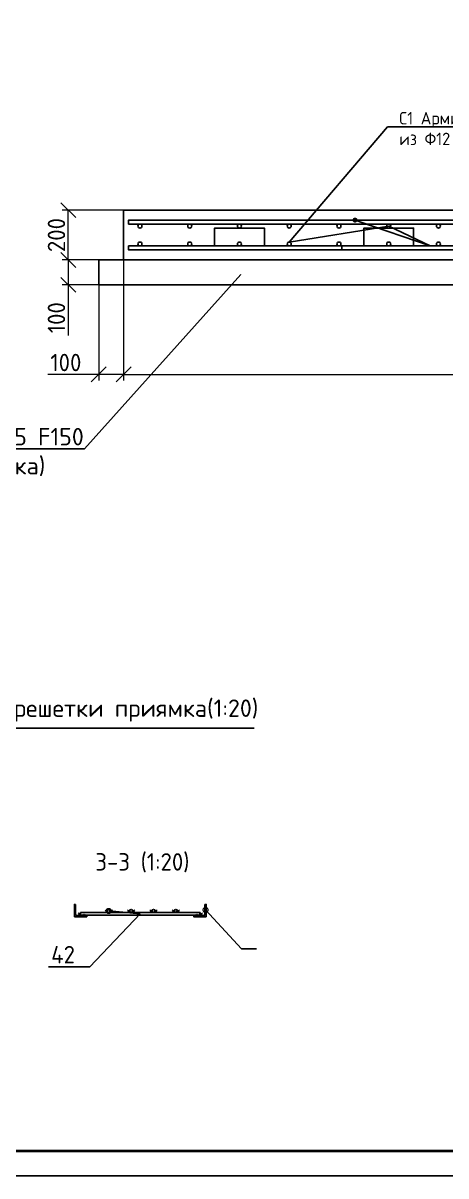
# Model space of a CAD drawing. Header units: metres. Extents: x -18 to 14983, y 1157 to 3877.
# Drawn here: x 11978.3 to 12063.3, y 3283.2 to 3514.7 of the extents above; entities that cross this region are included whole.
import ezdxf
from ezdxf import colors
from ezdxf.entities.mleader import LeaderData, LeaderLine
from ezdxf.math import Vec2, Vec3

# ---------------------------------------------------------------- set-up
doc = ezdxf.new("R2010")
doc.units = ezdxf.units.M
doc.layers.add('Размер 3.5', color=250, linetype='Continuous', lineweight=35)
doc.layers.add('Размеры на чертеже', color=250, linetype='Continuous', lineweight=25)
doc.styles.add('-ISOCPEUR-', font='isocpeur.ttf')
doc.styles.add('GOST', font='GOST_Common.ttf')
doc.styles.get("Standard").update_dxf_attribs({"font": 'GOST_Common.ttf'})
doc.dimstyles.new('М 1 к 20', dxfattribs={"dimtxt": 3.5, "dimasz": 3, "dimexe": 1.25, "dimexo": 0, "dimtad": 1, "dimdec": 0, "dimlfac": 20, "dimzin": 0, "dimdsep": 46, "dimtxsty": 'GOST', "dimblk": 'OBLIQUE', "dimcen": 5, "dimadec": 8, "dimazin": 0, "dimtfac": 1, "dimtdec": 0, "dimtmove": 0, "dimatfit": 3, "dimldrblk": 'NONE', "dimfxl": 1.25, "dimtolj": 1, "dimtzin": 0, "dimlwd": 20, "dimlwe": 20, "dimarcsym": 1})

# ---------------------------------------------------------------- blocks, each defined once
blk = doc.blocks.new('_Oblique')
at = {"color": 0, "linetype": 'ByBlock', "lineweight": -2}
blk.add_line((-0.5, -0.5), (0.5, 0.5), dxfattribs=at)
blk = doc.blocks.new('*D485')
at = {"color": 0, "lineweight": 20, "transparency": 16777216}
for p, q in [((11993.48, 3467.16), (11986.12, 3467.16)), ((11987.37, 3467.16), (11987.37, 3462.16)), ((11993.48, 3462.16), (11986.12, 3462.16)), ((11987.37, 3462.16), (11987.37, 3451.96))]:
    blk.add_line(p, q, dxfattribs=at)
at = {"layer": 'Defpoints', "color": 0, "lineweight": 35, "transparency": 16777216}
for p in [(11993.48, 3467.16), (11987.37, 3462.16), (11993.48, 3462.16)]:
    blk.add_point(p, dxfattribs=at)
at = {"color": 0, "lineweight": 20, "transparency": 16777216, "xscale": 3, "yscale": 3, "zscale": 3}
for p, rotation in [((11987.37, 3467.16), 90), ((11987.37, 3462.16), 270)]:
    blk.add_blockref('_Oblique', p, dxfattribs=dict(at, rotation=rotation))
at = {"color": 0, "transparency": 16777216, "insert": (11984.99, 3455.56), "char_height": 3.5, "attachment_point": 5, "rotation": 90, "style": 'GOST'}
blk.add_mtext('\\A1;100', dxfattribs=at)
blk = doc.blocks.new('_None')
blk = doc.blocks.new('*D486')
at = {"color": 0, "lineweight": 20, "transparency": 16777216}
for p, q in [((11998.48, 3477.16), (11986.12, 3477.16)), ((11987.37, 3467.16), (11987.37, 3477.16)), ((11998.48, 3467.16), (11986.12, 3467.16))]:
    blk.add_line(p, q, dxfattribs=at)
at = {"layer": 'Defpoints', "color": 0, "lineweight": 35, "transparency": 16777216}
for p in [(11987.37, 3477.16), (11998.48, 3477.16), (11998.48, 3467.16)]:
    blk.add_point(p, dxfattribs=at)
at = {"color": 0, "lineweight": 20, "transparency": 16777216, "xscale": 3, "yscale": 3, "zscale": 3}
for p, rotation in [((11987.37, 3477.16), 90), ((11987.37, 3467.16), 270)]:
    blk.add_blockref('_Oblique', p, dxfattribs=dict(at, rotation=rotation))
at = {"color": 0, "transparency": 16777216, "insert": (11984.99, 3472.16), "char_height": 3.5, "attachment_point": 5, "rotation": 90, "style": 'GOST'}
blk.add_mtext('\\A1;200', dxfattribs=at)
blk = doc.blocks.new('*D476')
at = {"color": 0, "lineweight": 20, "transparency": 16777216}
for p, q in [((11998.48, 3467.16), (11998.48, 3442.93)), ((12165.08, 3467.16), (12165.08, 3442.93)), ((11998.48, 3444.18), (12165.08, 3444.18))]:
    blk.add_line(p, q, dxfattribs=at)
at = {"layer": 'Defpoints', "color": 0, "lineweight": 35, "transparency": 16777216}
for p in [(11998.48, 3467.16), (12165.08, 3467.16), (12165.08, 3444.18)]:
    blk.add_point(p, dxfattribs=at)
at = {"color": 0, "lineweight": 20, "transparency": 16777216, "xscale": 3, "yscale": 3, "zscale": 3, "rotation": 180}
blk.add_blockref('_Oblique', (11998.48, 3444.18), dxfattribs=at)
at = {"color": 0, "lineweight": 20, "transparency": 16777216, "xscale": 3, "yscale": 3, "zscale": 3}
blk.add_blockref('_Oblique', (12165.08, 3444.18), dxfattribs=at)
at = {"color": 0, "transparency": 16777216, "insert": (12081.78, 3446.56), "char_height": 3.5, "attachment_point": 5, "style": 'GOST'}
blk.add_mtext('\\A1;4975', dxfattribs=at)
blk = doc.blocks.new('*D487')
at = {"color": 0, "lineweight": 20, "transparency": 16777216}
for p, q in [((11993.48, 3467.16), (11993.48, 3442.93)), ((11998.48, 3467.16), (11998.48, 3442.93)), ((11993.48, 3444.18), (11983.28, 3444.18)), ((11998.48, 3444.18), (11993.48, 3444.18))]:
    blk.add_line(p, q, dxfattribs=at)
at = {"layer": 'Defpoints', "color": 0, "lineweight": 35, "transparency": 16777216}
for p in [(11993.48, 3467.16), (11998.48, 3467.16), (11993.48, 3444.18)]:
    blk.add_point(p, dxfattribs=at)
at = {"color": 0, "lineweight": 20, "transparency": 16777216, "xscale": 3, "yscale": 3, "zscale": 3, "rotation": 180}
blk.add_blockref('_Oblique', (11993.48, 3444.18), dxfattribs=at)
at = {"color": 0, "lineweight": 20, "transparency": 16777216, "xscale": 3, "yscale": 3, "zscale": 3}
blk.add_blockref('_Oblique', (11998.48, 3444.18), dxfattribs=at)
at = {"color": 0, "transparency": 16777216, "insert": (11986.88, 3446.56), "char_height": 3.5, "attachment_point": 5, "style": 'GOST'}
blk.add_mtext('\\A1;100', dxfattribs=at)
blk = doc.blocks.new('_Dot')
at = {"color": 0, "linetype": 'ByBlock', "lineweight": -2}
blk.add_line((-0.5, 0), (-1, 0), dxfattribs=at)
at = {"color": 0, "linetype": 'ByBlock', "const_width": 0.5}
blk.add_lwpolyline([(-0.25, 0, 1), (0.25, 0, 1)], format="xyb", close=True, dxfattribs=at)
blk = doc.blocks.new('_DotSmall')
at = {"color": 0, "linetype": 'ByBlock', "const_width": 0.5}
blk.add_lwpolyline([(-0.0625, 0, 1), (0.0625, 0, 1)], format="xyb", close=True, dxfattribs=at)

msp = doc.modelspace()

# ---------------------------------------------------------------- linework, layer by layer
at = {"color": 7}
for p, q in [((11998.4813, 3477.1635), (12038.4813, 3477.1635)), ((11998.4813, 3467.1635), (11998.4813, 3477.1635)), ((11998.4813, 3477.1635), (12082.3228, 3477.1635)), ((12008.5813, 3469.9635), (12037.3537, 3469.9635)), ((12008.5813, 3469.1635), (12037.3537, 3469.1635)), ((12023.5813, 3469.9635), (12042.3537, 3469.9635)), ((12023.5813, 3469.1635), (12042.3537, 3469.1635)), ((12042.3537, 3469.9635), (12042.3537, 3469.1635))]:
    msp.add_line(p, q, dxfattribs=at)
at = {"color": 5}
msp.add_line((11932.0139, 3373.0892), (12024.73, 3373.0892), dxfattribs=at)
at = {"color": 5, "lineweight": 25}
for p, q in [((11989.8434, 3335.5234), (11989.3702, 3335.993)), ((11989.8416, 3335.9948), (11989.372, 3335.5216)), ((11990.7835, 3335.2665), (11990.3103, 3335.7361)), ((11990.7817, 3335.7379), (11990.3121, 3335.2647)), ((11995.2377, 3336.1085), (11994.7645, 3336.5781)), ((11995.2359, 3336.5799), (11994.7663, 3336.1067)), ((11996.2315, 3336.1279), (11995.7583, 3336.5975)), ((11996.2297, 3336.5994), (11995.7601, 3336.1261)), ((11999.7129, 3336.1278), (11999.2397, 3336.5974)), ((11999.7111, 3336.5992), (11999.2415, 3336.126)), ((12000.769, 3336.1327), (12000.2958, 3336.6023)), ((12000.7672, 3336.6041), (12000.2976, 3336.1309)), ((12004.2119, 3336.1276), (12003.7387, 3336.5972)), ((12004.2101, 3336.599), (12003.7405, 3336.1258)), ((12005.2242, 3336.1519), (12004.751, 3336.6215)), ((12005.2224, 3336.6234), (12004.7528, 3336.1501)), ((12008.7156, 3336.1474), (12008.2424, 3336.617)), ((12008.7138, 3336.6189), (12008.2442, 3336.1456)), ((12009.7376, 3336.1474), (12009.2644, 3336.617)), ((12009.7358, 3336.6189), (12009.2662, 3336.1456)), ((12013.4664, 3335.2707), (12012.9932, 3335.7403)), ((12013.4646, 3335.7421), (12012.995, 3335.2689)), ((12014.3464, 3335.554), (12013.8731, 3336.0236)), ((12014.3446, 3336.0254), (12013.8749, 3335.5522))]:
    msp.add_line(p, q, dxfattribs=at)
msp.add_lwpolyline([(11413.6464, 3877.1778), (12254.6464, 3877.1778), (12254.6464, 3283.1778), (11413.6464, 3283.1778)], close=True)
at = {"const_width": 0.5}
msp.add_lwpolyline([(11433.6464, 3872.1778), (12249.6464, 3872.1778), (12249.6464, 3288.1778), (11433.6464, 3288.1778)], close=True, dxfattribs=at)
at = {"color": 7}
for points in [[(12082.3228, 3477.1635), (11998.4813, 3477.1635), (11998.4813, 3467.1635), (12082.3228, 3467.1635)], [(12016.7813, 3469.9635), (12016.7813, 3473.5635), (12026.7813, 3473.5635), (12026.7813, 3469.9635)], [(12046.7813, 3469.9635), (12046.7813, 3473.5635), (12056.7813, 3473.5635), (12056.7813, 3469.9635)], [(12082.3228, 3462.1635), (11993.4813, 3462.1635), (11993.4813, 3467.1635), (12082.3228, 3467.1635)], [(11998.4813, 3467.1635), (12058.0562, 3467.1635)]]:
    msp.add_lwpolyline(points, dxfattribs=at)
for points in [[(12081.2398, 3475.1635), (11999.4813, 3475.1635), (11999.4813, 3474.3635), (12081.2398, 3474.3635), (12164.0813, 3474.3635), (12164.0813, 3475.1635)], [(11999.4813, 3469.9635), (12081.1228, 3469.9635), (12081.9147, 3469.9635), (12082.4398, 3469.9635), (12164.0813, 3469.9635), (12164.0813, 3469.1635), (12081.2398, 3469.1635), (11999.4813, 3469.1635)]]:
    msp.add_lwpolyline(points, close=True, dxfattribs=at)
at = {"ltscale": 100}
for points in [[(11988.5871, 3335.2309), (11988.5871, 3337.7309), (11988.7471, 3337.7309, -0.41421356), (11988.8371, 3337.6409), (11988.8371, 3335.7559, 0.41421356), (11989.1121, 3335.4809), (11990.9971, 3335.4809, -0.41421356), (11991.0871, 3335.3909), (11991.0871, 3335.2309)], [(12015.0871, 3335.2309), (12015.0871, 3337.7309), (12014.9271, 3337.7309, 0.41421356), (12014.8371, 3337.6409), (12014.8371, 3335.7559, -0.41421356), (12014.5621, 3335.4809), (12012.6771, 3335.4809, 0.41421356), (12012.5871, 3335.3909), (12012.5871, 3335.2309)]]:
    msp.add_lwpolyline(points, format="xyb", close=True, dxfattribs=at)
at = {"color": 7}
for centre in [(12001.7813, 3473.9635), (12011.7813, 3473.9635), (12021.7813, 3473.9635), (12031.7813, 3473.9635), (12041.7813, 3473.9635), (12051.7813, 3473.9635), (12061.7813, 3473.9635), (12001.7813, 3470.3635), (12011.7813, 3470.3635), (12021.7813, 3470.3635), (12031.7813, 3470.3635), (12041.7813, 3470.3635), (12051.7813, 3470.3635), (12061.7813, 3470.3635)]:
    msp.add_circle(centre, 0.4, dxfattribs=at)
at = {"layer": 'Размеры на чертеже'}
msp.add_lwpolyline([(11989.8457, 3336.1118), (12013.8285, 3336.1118), (12013.8285, 3335.528), (11989.8457, 3335.528)], close=True, dxfattribs=at)
for centre in [(11995.488, 3336.3956), (11999.988, 3336.4118), (12004.488, 3336.4118), (12008.988, 3336.4118)]:
    msp.add_circle(centre, 0.3, dxfattribs=at)

# ---------------------------------------------------------------- texts
at = {"layer": 'Размер 3.5', "style": '-ISOCPEUR-'}
msp.add_text('Устройство рамы и решетки приямка(1:20)', height=3.5, dxfattribs=at).set_placement((11932.2476, 3375.3813))

# ---------------------------------------------------------------- dimensions: what is measured, and where the dimension line sits
for base, p1, p2, picture, middle in [((11987.3671, 3477.1635), (11998.4813, 3467.1635), (11998.4813, 3477.1635), '*D486', (11984.9921, 3472.1635)), ((11987.3671, 3462.1635), (11993.4813, 3467.1635), (11993.4813, 3462.1635), '*D485', (11984.9921, 3455.5635))]:
    dim = msp.add_linear_dim(base=base, p1=p1, p2=p2, angle=90, dimstyle='М 1 к 20')
    dim.commit()
    dim.dimension.update_dxf_attribs({"geometry": picture, "text_midpoint": middle})
dim = msp.add_linear_dim(base=(11993.4813, 3444.1826), p1=(11998.4813, 3467.1635), p2=(11993.4813, 3467.1635), dimstyle='М 1 к 20')
dim.commit()
dim.dimension.update_dxf_attribs({"geometry": '*D487', "text_midpoint": (11986.8813, 3446.5576)})
dim = msp.add_linear_dim(base=(12165.0813, 3444.1826), p1=(11998.4813, 3467.1635), p2=(12165.0813, 3467.1635), text='4975', dimstyle='М 1 к 20')
dim.commit()
dim.dimension.update_dxf_attribs({"geometry": '*D476', "text_midpoint": (12081.7813, 3446.5576)})

# ---------------------------------------------------------------- leaders
at = {"color": 7}
ml = msp.add_multileader_mtext('Standard', dxfattribs=at)
ml.set_content('С1 Армирование  2-мя сетками\\Pиз Ф12 А400 с ячейкой 100х100.', color=7)
ml.set_leader_properties()
ml.set_arrow_properties(name='DOT')
ml.build(insert=Vec2(0, 0))
ml.multileader.update_dxf_attribs({"text_left_attachment_type": 6, "text_right_attachment_type": 6, "dogleg_length": 18, "arrow_head_size": 1})
ctx = ml.context
ctx.base_point, ctx.char_height, ctx.arrow_head_size, ctx.plane_origin = Vec3(12051.9005, 3493.8815), 2.5, 1, Vec3(12043.5239, 3480.5011)
ctx.left_attachment, ctx.right_attachment = 6, 6
notes = []
notes.append((ctx, [(0, (1, 1, 0), (12051.5405, 3493.8815), (1, 0), 0.36, [(3, [(12045.0109, 3475.1635), (12060.0913, 3469.9635), (12051.7813, 3473.9635), (12031.7813, 3470.7635)], 0, [])])]))
ctx.mtext.insert, ctx.mtext.flow_direction = Vec3(12053.9005, 3496.8815), 5
ml = msp.add_multileader_mtext('Standard', dxfattribs=at)
ml.set_content('бетон В7.5 F150\\P(подготовка)', color=7, style='-ISOCPEUR-')
ml.set_leader_properties()
ml.build(insert=Vec2(0, 0))
ml.multileader.update_dxf_attribs({"text_left_attachment_type": 6, "text_right_attachment_type": 6, "dogleg_length": 0.36, "arrow_head_size": 0.18})
ctx = ml.context
ctx.base_point, ctx.char_height, ctx.arrow_head_size, ctx.landing_gap_size, ctx.plane_origin = Vec3(11955.7945, 3429.2093), 3.5, 0.18, 0.09, Vec3(11965.1763, 3543.7993)
ctx.left_attachment, ctx.right_attachment = 6, 6
notes.append((ctx, [(1, (1, 1, 0), (11990.6345, 3429.2093), (-1, 0), 0.36, [(0, [(12022.187, 3464.3742)], 0, [])])]))
ctx.mtext.insert, ctx.mtext.flow_direction = Vec3(11955.8845, 3433.4093), 5
at = {"layer": 'Размеры на чертеже'}
ml = msp.add_multileader_mtext('Standard', dxfattribs=at)
ml.set_content('42', color=256, style='GOST')
ml.set_leader_properties()
ml.set_arrow_properties(name='DOTSMALL')
ml.build(insert=Vec2(0, 0))
ml.multileader.update_dxf_attribs({"text_left_attachment_type": 6, "text_right_attachment_type": 6, "dogleg_length": 1, "arrow_head_size": 2})
ctx = ml.context
ctx.base_point, ctx.char_height, ctx.arrow_head_size, ctx.plane_origin = Vec3(11982.1624, 3325.1786), 3.5, 2, Vec3(12008.4816, 3331.2182)
ctx.left_attachment, ctx.right_attachment, ctx.text_align_type = 6, 6, 2
notes.append((ctx, [(0, (1, 1, 0), (11991.7124, 3325.1786), (-1, 0), 1, [(1, [(11995.488, 3336.3956), (12001.8371, 3335.8199)], 0, [])])]))
ctx.mtext.insert, ctx.mtext.alignment, ctx.mtext.flow_direction = Vec3(11988.7124, 3329.3786), 3, 5
ml = msp.add_multileader_mtext('Standard', dxfattribs=at)
ml.set_content('', color=256, style='GOST')
ml.set_leader_properties()
ml.set_arrow_properties(name='DOTSMALL')
ml.build(insert=Vec2(0, 0))
ml.multileader.update_dxf_attribs({"text_left_attachment_type": 6, "text_right_attachment_type": 6, "dogleg_length": 1, "arrow_head_size": 2})
ctx = ml.context
ctx.base_point, ctx.char_height, ctx.arrow_head_size, ctx.plane_origin = Vec3(12023.2067, 3328.7825), 3.5, 2, Vec3(12045.949, 3333.3569)
ctx.left_attachment, ctx.right_attachment = 6, 6
notes.append((ctx, [(1, (1, 1, 0), (12022.2067, 3328.7825), (1, 0), 1, [(0, [(12014.958, 3336.6111)], 0, [])])]))
ctx.mtext.insert, ctx.mtext.flow_direction = Vec3(12025.2067, 3332.9825), 5
for ctx, leaders in notes:
    for number, flags, end, landing, length, lines in leaders:
        leader = LeaderData()
        leader.index, (leader.has_last_leader_line, leader.has_dogleg_vector, leader.attachment_direction) = number, flags
        leader.last_leader_point, leader.dogleg_vector, leader.dogleg_length = Vec3(end), Vec3(landing), length
        for number, points, colour, breaks in lines:
            line = LeaderLine()
            line.index, line.vertices, line.color, line.breaks = number, Vec3.list(points), colors.encode_raw_color(colour), breaks
            leader.lines.append(line)
        ctx.leaders.append(leader)

# ---------------------------------------------------------------- next in the draw order: texts
at = {"layer": 'Размер 3.5', "insert": (11990.4094, 3348.0077), "char_height": 3.5, "attachment_point": 1, "style": 'GOST', "bg_fill": 3, "box_fill_scale": 1.5, "bg_fill_color": 256, "bg_fill_transparency": 0}
msp.add_mtext_dynamic_manual_height_columns('\\pi2.40217;{\\C0;3-3 (1:20)}', width=23.15282, gutter_width=5, heights=[0], dxfattribs=at)

doc.saveas('drawing.dxf')
